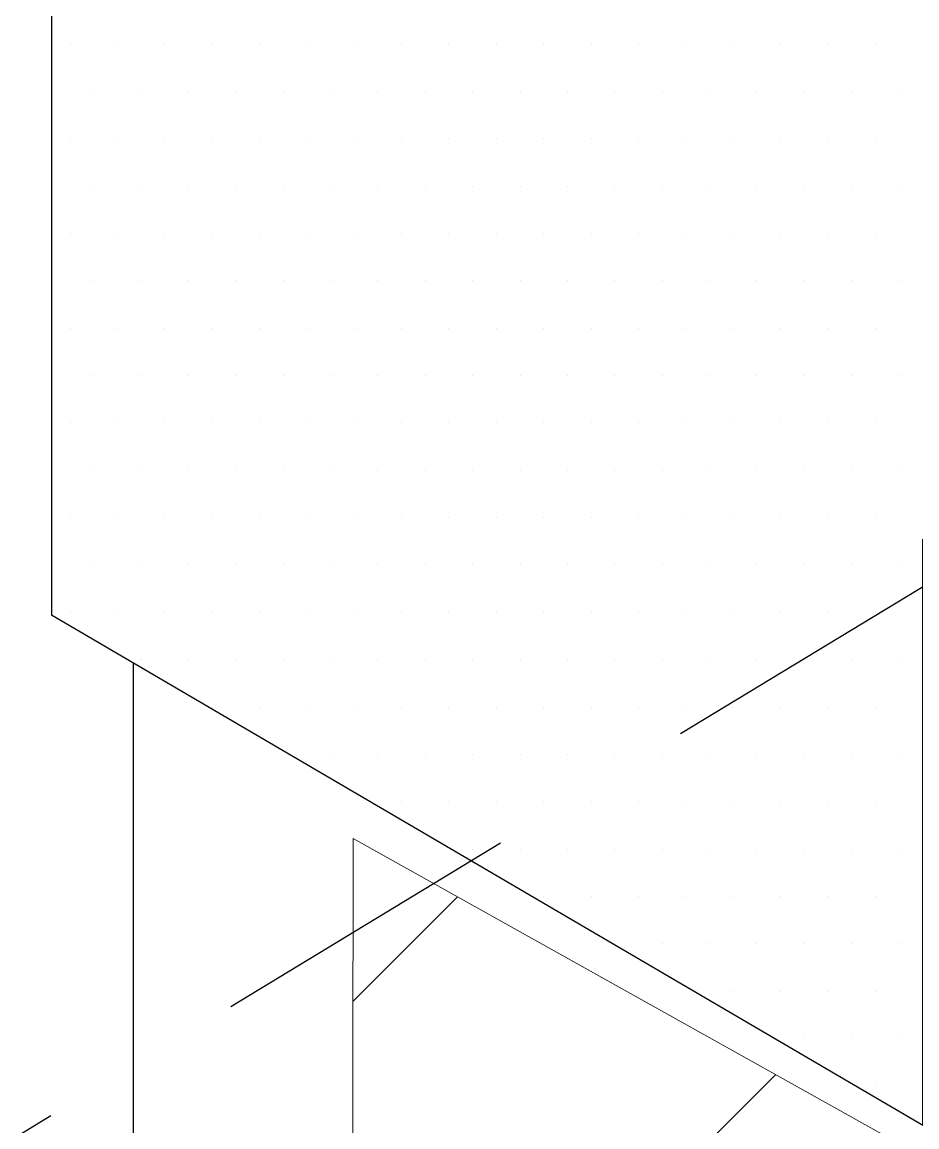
# Model space of a CAD drawing. Extents: x -1328 to 5679, y -4611 to 1603.
# Drawn here: x 3896.81 to 3922.32, y -2475.45 to -2443.95 of the extents above; entities that cross this region are included whole.
import ezdxf

# ---------------------------------------------------------------- set-up
doc = ezdxf.new("R2010")
doc.units = 0
doc.header["$MEASUREMENT"] = 0
doc.linetypes.add('AI-Linetype-62', pattern=[15, 9, -6])
for name, color, linetype, lineweight in [('.ATI-HATCH', 7, 'Continuous', 0), ('G-ANNO-TTLB', 7, 'Continuous', 0), ('Layer 12', 7, 'Continuous', 0), ('TYVEK', 7, 'Continuous', 0)]:
    doc.layers.add(name, color=color, linetype=linetype, lineweight=lineweight)

# ---------------------------------------------------------------- blocks, each defined once
blk = doc.blocks.new('Block_268')
at = {"layer": '.ATI-HATCH'}
blk.add_open_spline([(3922.473, -2475.392), (3922.473, -2475.392), (3922.473, -2458.692), (3922.473, -2458.692), (3922.473, -2458.692), (4005.065, -2507.095), (4005.065, -2507.095), (4005.065, -2507.095), (4005.06, -2523.795), (4005.06, -2523.795), (4005.06, -2523.795), (4029.587, -2538.166), (4029.587, -2538.166), (4029.587, -2538.166), (4029.587, -2513.602), (4029.587, -2513.602), (4029.587, -2507.141), (4026.125, -2501.176), (4020.516, -2497.971), (4020.516, -2497.971), (3911.115, -2435.193), (3911.115, -2435.193), (3906.799, -2432.726), (3901.3, -2434.226), (3898.834, -2438.542), (3898.057, -2439.902), (3897.648, -2441.442), (3897.648, -2443.008), (3897.648, -2443.008), (3897.648, -2460.844), (3897.648, -2460.844), (3897.648, -2460.844), (3922.502, -2475.409), (3922.502, -2475.409), (3922.502, -2475.409), (3922.473, -2475.392), (3922.473, -2475.392)], degree=3, knots=[0, 0, 0, 0, 1, 1, 1, 2, 2, 2, 3, 3, 3, 4, 4, 4, 5, 5, 5, 6, 6, 6, 7, 7, 7, 8, 8, 8, 9, 9, 9, 10, 10, 10, 11, 11, 11, 12, 12, 12, 12], dxfattribs=at)
at = {"layer": '.ATI-HATCH', "color": 8, "lineweight": 0, "true_color": 0x808080}
for points in [[(3898.176, -2444.573), (3898.176, -2444.573), (3898.176, -2444.573), (3898.176, -2444.573)], [(3899.526, -2444.573), (3899.526, -2444.573), (3899.526, -2444.573), (3899.526, -2444.573)], [(3900.877, -2444.573), (3900.877, -2444.573), (3900.877, -2444.573), (3900.877, -2444.573)], [(3902.227, -2444.573), (3902.227, -2444.573), (3902.227, -2444.573), (3902.227, -2444.573)], [(3903.577, -2444.573), (3903.577, -2444.573), (3903.577, -2444.573), (3903.577, -2444.573)], [(3904.927, -2444.573), (3904.927, -2444.573), (3904.927, -2444.573), (3904.927, -2444.573)], [(3906.277, -2444.573), (3906.277, -2444.573), (3906.277, -2444.573), (3906.277, -2444.573)], [(3907.628, -2444.573), (3907.628, -2444.573), (3907.628, -2444.573), (3907.628, -2444.573)], [(3908.978, -2444.573), (3908.978, -2444.573), (3908.978, -2444.573), (3908.978, -2444.573)], [(3910.328, -2444.573), (3910.328, -2444.573), (3910.328, -2444.573), (3910.328, -2444.573)], [(3911.678, -2444.573), (3911.678, -2444.573), (3911.678, -2444.573), (3911.678, -2444.573)], [(3913.028, -2444.573), (3913.028, -2444.573), (3913.028, -2444.573), (3913.028, -2444.573)], [(3914.379, -2444.573), (3914.379, -2444.573), (3914.379, -2444.573), (3914.379, -2444.573)], [(3915.729, -2444.573), (3915.729, -2444.573), (3915.729, -2444.573), (3915.729, -2444.573)], [(3917.079, -2444.573), (3917.079, -2444.573), (3917.079, -2444.573), (3917.079, -2444.573)], [(3918.429, -2444.573), (3918.429, -2444.573), (3918.429, -2444.573), (3918.429, -2444.573)], [(3919.779, -2444.573), (3919.779, -2444.573), (3919.779, -2444.573), (3919.779, -2444.573)], [(3921.13, -2444.573), (3921.13, -2444.573), (3921.13, -2444.573), (3921.13, -2444.573)], [(3898.851, -2445.923), (3898.851, -2445.923), (3898.851, -2445.923), (3898.851, -2445.923)], [(3900.202, -2445.923), (3900.202, -2445.923), (3900.202, -2445.923), (3900.202, -2445.923)], [(3901.552, -2445.923), (3901.552, -2445.923), (3901.552, -2445.923), (3901.552, -2445.923)], [(3902.902, -2445.923), (3902.902, -2445.923), (3902.902, -2445.923), (3902.902, -2445.923)], [(3904.252, -2445.923), (3904.252, -2445.923), (3904.252, -2445.923), (3904.252, -2445.923)], [(3905.602, -2445.923), (3905.602, -2445.923), (3905.602, -2445.923), (3905.602, -2445.923)], [(3906.953, -2445.923), (3906.953, -2445.923), (3906.953, -2445.923), (3906.953, -2445.923)], [(3908.303, -2445.923), (3908.303, -2445.923), (3908.303, -2445.923), (3908.303, -2445.923)], [(3909.653, -2445.923), (3909.653, -2445.923), (3909.653, -2445.923), (3909.653, -2445.923)], [(3911.003, -2445.923), (3911.003, -2445.923), (3911.003, -2445.923), (3911.003, -2445.923)], [(3912.353, -2445.923), (3912.353, -2445.923), (3912.353, -2445.923), (3912.353, -2445.923)], [(3913.703, -2445.923), (3913.703, -2445.923), (3913.703, -2445.923), (3913.703, -2445.923)], [(3915.054, -2445.923), (3915.054, -2445.923), (3915.054, -2445.923), (3915.054, -2445.923)], [(3916.404, -2445.923), (3916.404, -2445.923), (3916.404, -2445.923), (3916.404, -2445.923)], [(3917.754, -2445.923), (3917.754, -2445.923), (3917.754, -2445.923), (3917.754, -2445.923)], [(3919.104, -2445.923), (3919.104, -2445.923), (3919.104, -2445.923), (3919.104, -2445.923)], [(3920.454, -2445.923), (3920.454, -2445.923), (3920.454, -2445.923), (3920.454, -2445.923)], [(3921.805, -2445.923), (3921.805, -2445.923), (3921.805, -2445.923), (3921.805, -2445.923)], [(3898.176, -2447.273), (3898.176, -2447.273), (3898.176, -2447.273), (3898.176, -2447.273)], [(3899.526, -2447.273), (3899.526, -2447.273), (3899.526, -2447.273), (3899.526, -2447.273)], [(3900.877, -2447.273), (3900.877, -2447.273), (3900.877, -2447.273), (3900.877, -2447.273)], [(3902.227, -2447.273), (3902.227, -2447.273), (3902.227, -2447.273), (3902.227, -2447.273)], [(3903.577, -2447.273), (3903.577, -2447.273), (3903.577, -2447.273), (3903.577, -2447.273)], [(3904.927, -2447.273), (3904.927, -2447.273), (3904.927, -2447.273), (3904.927, -2447.273)], [(3906.277, -2447.273), (3906.277, -2447.273), (3906.277, -2447.273), (3906.277, -2447.273)], [(3907.628, -2447.273), (3907.628, -2447.273), (3907.628, -2447.273), (3907.628, -2447.273)], [(3908.978, -2447.273), (3908.978, -2447.273), (3908.978, -2447.273), (3908.978, -2447.273)], [(3910.328, -2447.273), (3910.328, -2447.273), (3910.328, -2447.273), (3910.328, -2447.273)], [(3911.678, -2447.273), (3911.678, -2447.273), (3911.678, -2447.273), (3911.678, -2447.273)], [(3913.028, -2447.273), (3913.028, -2447.273), (3913.028, -2447.273), (3913.028, -2447.273)], [(3914.379, -2447.273), (3914.379, -2447.273), (3914.379, -2447.273), (3914.379, -2447.273)], [(3915.729, -2447.273), (3915.729, -2447.273), (3915.729, -2447.273), (3915.729, -2447.273)], [(3917.079, -2447.273), (3917.079, -2447.273), (3917.079, -2447.273), (3917.079, -2447.273)], [(3918.429, -2447.273), (3918.429, -2447.273), (3918.429, -2447.273), (3918.429, -2447.273)], [(3919.779, -2447.273), (3919.779, -2447.273), (3919.779, -2447.273), (3919.779, -2447.273)], [(3921.13, -2447.273), (3921.13, -2447.273), (3921.13, -2447.273), (3921.13, -2447.273)], [(3898.851, -2448.623), (3898.851, -2448.623), (3898.851, -2448.623), (3898.851, -2448.623)], [(3900.202, -2448.623), (3900.202, -2448.623), (3900.202, -2448.623), (3900.202, -2448.623)], [(3901.552, -2448.623), (3901.552, -2448.623), (3901.552, -2448.623), (3901.552, -2448.623)], [(3902.902, -2448.623), (3902.902, -2448.623), (3902.902, -2448.623), (3902.902, -2448.623)], [(3904.252, -2448.623), (3904.252, -2448.623), (3904.252, -2448.623), (3904.252, -2448.623)], [(3905.602, -2448.623), (3905.602, -2448.623), (3905.602, -2448.623), (3905.602, -2448.623)], [(3906.953, -2448.623), (3906.953, -2448.623), (3906.953, -2448.623), (3906.953, -2448.623)], [(3908.303, -2448.623), (3908.303, -2448.623), (3908.303, -2448.623), (3908.303, -2448.623)], [(3909.653, -2448.623), (3909.653, -2448.623), (3909.653, -2448.623), (3909.653, -2448.623)], [(3911.003, -2448.623), (3911.003, -2448.623), (3911.003, -2448.623), (3911.003, -2448.623)], [(3912.353, -2448.623), (3912.353, -2448.623), (3912.353, -2448.623), (3912.353, -2448.623)], [(3913.703, -2448.623), (3913.703, -2448.623), (3913.703, -2448.623), (3913.703, -2448.623)], [(3915.054, -2448.623), (3915.054, -2448.623), (3915.054, -2448.623), (3915.054, -2448.623)], [(3916.404, -2448.623), (3916.404, -2448.623), (3916.404, -2448.623), (3916.404, -2448.623)], [(3917.754, -2448.623), (3917.754, -2448.623), (3917.754, -2448.623), (3917.754, -2448.623)], [(3919.104, -2448.623), (3919.104, -2448.623), (3919.104, -2448.623), (3919.104, -2448.623)], [(3920.454, -2448.623), (3920.454, -2448.623), (3920.454, -2448.623), (3920.454, -2448.623)], [(3921.805, -2448.623), (3921.805, -2448.623), (3921.805, -2448.623), (3921.805, -2448.623)], [(3898.176, -2449.974), (3898.176, -2449.974), (3898.176, -2449.974), (3898.176, -2449.974)], [(3899.526, -2449.974), (3899.526, -2449.974), (3899.526, -2449.974), (3899.526, -2449.974)], [(3900.877, -2449.974), (3900.877, -2449.974), (3900.877, -2449.974), (3900.877, -2449.974)], [(3902.227, -2449.974), (3902.227, -2449.974), (3902.227, -2449.974), (3902.227, -2449.974)], [(3903.577, -2449.974), (3903.577, -2449.974), (3903.577, -2449.974), (3903.577, -2449.974)], [(3904.927, -2449.974), (3904.927, -2449.974), (3904.927, -2449.974), (3904.927, -2449.974)], [(3906.277, -2449.974), (3906.277, -2449.974), (3906.277, -2449.974), (3906.277, -2449.974)], [(3907.628, -2449.974), (3907.628, -2449.974), (3907.628, -2449.974), (3907.628, -2449.974)], [(3908.978, -2449.974), (3908.978, -2449.974), (3908.978, -2449.974), (3908.978, -2449.974)], [(3910.328, -2449.974), (3910.328, -2449.974), (3910.328, -2449.974), (3910.328, -2449.974)], [(3911.678, -2449.974), (3911.678, -2449.974), (3911.678, -2449.974), (3911.678, -2449.974)], [(3913.028, -2449.974), (3913.028, -2449.974), (3913.028, -2449.974), (3913.028, -2449.974)], [(3914.379, -2449.974), (3914.379, -2449.974), (3914.379, -2449.974), (3914.379, -2449.974)], [(3915.729, -2449.974), (3915.729, -2449.974), (3915.729, -2449.974), (3915.729, -2449.974)], [(3917.079, -2449.974), (3917.079, -2449.974), (3917.079, -2449.974), (3917.079, -2449.974)], [(3918.429, -2449.974), (3918.429, -2449.974), (3918.429, -2449.974), (3918.429, -2449.974)], [(3919.779, -2449.974), (3919.779, -2449.974), (3919.779, -2449.974), (3919.779, -2449.974)], [(3921.13, -2449.974), (3921.13, -2449.974), (3921.13, -2449.974), (3921.13, -2449.974)], [(3898.851, -2451.324), (3898.851, -2451.324), (3898.851, -2451.324), (3898.851, -2451.324)], [(3900.202, -2451.324), (3900.202, -2451.324), (3900.202, -2451.324), (3900.202, -2451.324)], [(3901.552, -2451.324), (3901.552, -2451.324), (3901.552, -2451.324), (3901.552, -2451.324)], [(3902.902, -2451.324), (3902.902, -2451.324), (3902.902, -2451.324), (3902.902, -2451.324)], [(3904.252, -2451.324), (3904.252, -2451.324), (3904.252, -2451.324), (3904.252, -2451.324)], [(3905.602, -2451.324), (3905.602, -2451.324), (3905.602, -2451.324), (3905.602, -2451.324)], [(3906.953, -2451.324), (3906.953, -2451.324), (3906.953, -2451.324), (3906.953, -2451.324)], [(3908.303, -2451.324), (3908.303, -2451.324), (3908.303, -2451.324), (3908.303, -2451.324)], [(3909.653, -2451.324), (3909.653, -2451.324), (3909.653, -2451.324), (3909.653, -2451.324)], [(3911.003, -2451.324), (3911.003, -2451.324), (3911.003, -2451.324), (3911.003, -2451.324)], [(3912.353, -2451.324), (3912.353, -2451.324), (3912.353, -2451.324), (3912.353, -2451.324)], [(3913.703, -2451.324), (3913.703, -2451.324), (3913.703, -2451.324), (3913.703, -2451.324)], [(3915.054, -2451.324), (3915.054, -2451.324), (3915.054, -2451.324), (3915.054, -2451.324)], [(3916.404, -2451.324), (3916.404, -2451.324), (3916.404, -2451.324), (3916.404, -2451.324)], [(3917.754, -2451.324), (3917.754, -2451.324), (3917.754, -2451.324), (3917.754, -2451.324)], [(3919.104, -2451.324), (3919.104, -2451.324), (3919.104, -2451.324), (3919.104, -2451.324)], [(3920.454, -2451.324), (3920.454, -2451.324), (3920.454, -2451.324), (3920.454, -2451.324)], [(3921.805, -2451.324), (3921.805, -2451.324), (3921.805, -2451.324), (3921.805, -2451.324)], [(3898.176, -2452.674), (3898.176, -2452.674), (3898.176, -2452.674), (3898.176, -2452.674)], [(3899.526, -2452.674), (3899.526, -2452.674), (3899.526, -2452.674), (3899.526, -2452.674)], [(3900.877, -2452.674), (3900.877, -2452.674), (3900.877, -2452.674), (3900.877, -2452.674)], [(3902.227, -2452.674), (3902.227, -2452.674), (3902.227, -2452.674), (3902.227, -2452.674)], [(3903.577, -2452.674), (3903.577, -2452.674), (3903.577, -2452.674), (3903.577, -2452.674)], [(3904.927, -2452.674), (3904.927, -2452.674), (3904.927, -2452.674), (3904.927, -2452.674)], [(3906.277, -2452.674), (3906.277, -2452.674), (3906.277, -2452.674), (3906.277, -2452.674)], [(3907.628, -2452.674), (3907.628, -2452.674), (3907.628, -2452.674), (3907.628, -2452.674)], [(3908.978, -2452.674), (3908.978, -2452.674), (3908.978, -2452.674), (3908.978, -2452.674)], [(3910.328, -2452.674), (3910.328, -2452.674), (3910.328, -2452.674), (3910.328, -2452.674)], [(3911.678, -2452.674), (3911.678, -2452.674), (3911.678, -2452.674), (3911.678, -2452.674)], [(3913.028, -2452.674), (3913.028, -2452.674), (3913.028, -2452.674), (3913.028, -2452.674)], [(3914.379, -2452.674), (3914.379, -2452.674), (3914.379, -2452.674), (3914.379, -2452.674)], [(3915.729, -2452.674), (3915.729, -2452.674), (3915.729, -2452.674), (3915.729, -2452.674)], [(3917.079, -2452.674), (3917.079, -2452.674), (3917.079, -2452.674), (3917.079, -2452.674)], [(3918.429, -2452.674), (3918.429, -2452.674), (3918.429, -2452.674), (3918.429, -2452.674)], [(3919.779, -2452.674), (3919.779, -2452.674), (3919.779, -2452.674), (3919.779, -2452.674)], [(3921.13, -2452.674), (3921.13, -2452.674), (3921.13, -2452.674), (3921.13, -2452.674)], [(3898.851, -2454.024), (3898.851, -2454.024), (3898.851, -2454.024), (3898.851, -2454.024)], [(3900.202, -2454.024), (3900.202, -2454.024), (3900.202, -2454.024), (3900.202, -2454.024)], [(3901.552, -2454.024), (3901.552, -2454.024), (3901.552, -2454.024), (3901.552, -2454.024)], [(3902.902, -2454.024), (3902.902, -2454.024), (3902.902, -2454.024), (3902.902, -2454.024)], [(3904.252, -2454.024), (3904.252, -2454.024), (3904.252, -2454.024), (3904.252, -2454.024)], [(3905.602, -2454.024), (3905.602, -2454.024), (3905.602, -2454.024), (3905.602, -2454.024)], [(3906.953, -2454.024), (3906.953, -2454.024), (3906.953, -2454.024), (3906.953, -2454.024)], [(3908.303, -2454.024), (3908.303, -2454.024), (3908.303, -2454.024), (3908.303, -2454.024)], [(3909.653, -2454.024), (3909.653, -2454.024), (3909.653, -2454.024), (3909.653, -2454.024)], [(3911.003, -2454.024), (3911.003, -2454.024), (3911.003, -2454.024), (3911.003, -2454.024)], [(3912.353, -2454.024), (3912.353, -2454.024), (3912.353, -2454.024), (3912.353, -2454.024)], [(3913.703, -2454.024), (3913.703, -2454.024), (3913.703, -2454.024), (3913.703, -2454.024)], [(3915.054, -2454.024), (3915.054, -2454.024), (3915.054, -2454.024), (3915.054, -2454.024)], [(3916.404, -2454.024), (3916.404, -2454.024), (3916.404, -2454.024), (3916.404, -2454.024)], [(3917.754, -2454.024), (3917.754, -2454.024), (3917.754, -2454.024), (3917.754, -2454.024)], [(3919.104, -2454.024), (3919.104, -2454.024), (3919.104, -2454.024), (3919.104, -2454.024)], [(3920.454, -2454.024), (3920.454, -2454.024), (3920.454, -2454.024), (3920.454, -2454.024)], [(3921.805, -2454.024), (3921.805, -2454.024), (3921.805, -2454.024), (3921.805, -2454.024)], [(3898.176, -2455.374), (3898.176, -2455.374), (3898.176, -2455.374), (3898.176, -2455.374)], [(3899.526, -2455.374), (3899.526, -2455.374), (3899.526, -2455.374), (3899.526, -2455.374)], [(3900.877, -2455.374), (3900.877, -2455.374), (3900.877, -2455.374), (3900.877, -2455.374)], [(3902.227, -2455.374), (3902.227, -2455.374), (3902.227, -2455.374), (3902.227, -2455.374)], [(3903.577, -2455.374), (3903.577, -2455.374), (3903.577, -2455.374), (3903.577, -2455.374)], [(3904.927, -2455.374), (3904.927, -2455.374), (3904.927, -2455.374), (3904.927, -2455.374)], [(3906.277, -2455.374), (3906.277, -2455.374), (3906.277, -2455.374), (3906.277, -2455.374)], [(3907.628, -2455.374), (3907.628, -2455.374), (3907.628, -2455.374), (3907.628, -2455.374)], [(3908.978, -2455.374), (3908.978, -2455.374), (3908.978, -2455.374), (3908.978, -2455.374)], [(3910.328, -2455.374), (3910.328, -2455.374), (3910.328, -2455.374), (3910.328, -2455.374)], [(3911.678, -2455.374), (3911.678, -2455.374), (3911.678, -2455.374), (3911.678, -2455.374)], [(3913.028, -2455.374), (3913.028, -2455.374), (3913.028, -2455.374), (3913.028, -2455.374)], [(3914.379, -2455.374), (3914.379, -2455.374), (3914.379, -2455.374), (3914.379, -2455.374)], [(3915.729, -2455.374), (3915.729, -2455.374), (3915.729, -2455.374), (3915.729, -2455.374)], [(3917.079, -2455.374), (3917.079, -2455.374), (3917.079, -2455.374), (3917.079, -2455.374)], [(3918.429, -2455.374), (3918.429, -2455.374), (3918.429, -2455.374), (3918.429, -2455.374)], [(3919.779, -2455.374), (3919.779, -2455.374), (3919.779, -2455.374), (3919.779, -2455.374)], [(3921.13, -2455.374), (3921.13, -2455.374), (3921.13, -2455.374), (3921.13, -2455.374)], [(3898.851, -2456.725), (3898.851, -2456.725), (3898.851, -2456.725), (3898.851, -2456.725)], [(3900.202, -2456.725), (3900.202, -2456.725), (3900.202, -2456.725), (3900.202, -2456.725)], [(3901.552, -2456.725), (3901.552, -2456.725), (3901.552, -2456.725), (3901.552, -2456.725)], [(3902.902, -2456.725), (3902.902, -2456.725), (3902.902, -2456.725), (3902.902, -2456.725)], [(3904.252, -2456.725), (3904.252, -2456.725), (3904.252, -2456.725), (3904.252, -2456.725)], [(3905.602, -2456.725), (3905.602, -2456.725), (3905.602, -2456.725), (3905.602, -2456.725)], [(3906.953, -2456.725), (3906.953, -2456.725), (3906.953, -2456.725), (3906.953, -2456.725)], [(3908.303, -2456.725), (3908.303, -2456.725), (3908.303, -2456.725), (3908.303, -2456.725)], [(3909.653, -2456.725), (3909.653, -2456.725), (3909.653, -2456.725), (3909.653, -2456.725)], [(3911.003, -2456.725), (3911.003, -2456.725), (3911.003, -2456.725), (3911.003, -2456.725)], [(3912.353, -2456.725), (3912.353, -2456.725), (3912.353, -2456.725), (3912.353, -2456.725)], [(3913.703, -2456.725), (3913.703, -2456.725), (3913.703, -2456.725), (3913.703, -2456.725)], [(3915.054, -2456.725), (3915.054, -2456.725), (3915.054, -2456.725), (3915.054, -2456.725)], [(3916.404, -2456.725), (3916.404, -2456.725), (3916.404, -2456.725), (3916.404, -2456.725)], [(3917.754, -2456.725), (3917.754, -2456.725), (3917.754, -2456.725), (3917.754, -2456.725)], [(3919.104, -2456.725), (3919.104, -2456.725), (3919.104, -2456.725), (3919.104, -2456.725)], [(3920.454, -2456.725), (3920.454, -2456.725), (3920.454, -2456.725), (3920.454, -2456.725)], [(3921.805, -2456.725), (3921.805, -2456.725), (3921.805, -2456.725), (3921.805, -2456.725)], [(3898.176, -2458.075), (3898.176, -2458.075), (3898.176, -2458.075), (3898.176, -2458.075)], [(3899.526, -2458.075), (3899.526, -2458.075), (3899.526, -2458.075), (3899.526, -2458.075)], [(3900.877, -2458.075), (3900.877, -2458.075), (3900.877, -2458.075), (3900.877, -2458.075)], [(3902.227, -2458.075), (3902.227, -2458.075), (3902.227, -2458.075), (3902.227, -2458.075)], [(3903.577, -2458.075), (3903.577, -2458.075), (3903.577, -2458.075), (3903.577, -2458.075)], [(3904.927, -2458.075), (3904.927, -2458.075), (3904.927, -2458.075), (3904.927, -2458.075)], [(3906.277, -2458.075), (3906.277, -2458.075), (3906.277, -2458.075), (3906.277, -2458.075)], [(3907.628, -2458.075), (3907.628, -2458.075), (3907.628, -2458.075), (3907.628, -2458.075)], [(3908.978, -2458.075), (3908.978, -2458.075), (3908.978, -2458.075), (3908.978, -2458.075)], [(3910.328, -2458.075), (3910.328, -2458.075), (3910.328, -2458.075), (3910.328, -2458.075)], [(3911.678, -2458.075), (3911.678, -2458.075), (3911.678, -2458.075), (3911.678, -2458.075)], [(3913.028, -2458.075), (3913.028, -2458.075), (3913.028, -2458.075), (3913.028, -2458.075)], [(3914.379, -2458.075), (3914.379, -2458.075), (3914.379, -2458.075), (3914.379, -2458.075)], [(3915.729, -2458.075), (3915.729, -2458.075), (3915.729, -2458.075), (3915.729, -2458.075)], [(3917.079, -2458.075), (3917.079, -2458.075), (3917.079, -2458.075), (3917.079, -2458.075)], [(3918.429, -2458.075), (3918.429, -2458.075), (3918.429, -2458.075), (3918.429, -2458.075)], [(3919.779, -2458.075), (3919.779, -2458.075), (3919.779, -2458.075), (3919.779, -2458.075)], [(3921.13, -2458.075), (3921.13, -2458.075), (3921.13, -2458.075), (3921.13, -2458.075)], [(3898.851, -2459.425), (3898.851, -2459.425), (3898.851, -2459.425), (3898.851, -2459.425)], [(3900.202, -2459.425), (3900.202, -2459.425), (3900.202, -2459.425), (3900.202, -2459.425)], [(3901.552, -2459.425), (3901.552, -2459.425), (3901.552, -2459.425), (3901.552, -2459.425)], [(3902.902, -2459.425), (3902.902, -2459.425), (3902.902, -2459.425), (3902.902, -2459.425)], [(3904.252, -2459.425), (3904.252, -2459.425), (3904.252, -2459.425), (3904.252, -2459.425)], [(3905.602, -2459.425), (3905.602, -2459.425), (3905.602, -2459.425), (3905.602, -2459.425)], [(3906.953, -2459.425), (3906.953, -2459.425), (3906.953, -2459.425), (3906.953, -2459.425)], [(3908.303, -2459.425), (3908.303, -2459.425), (3908.303, -2459.425), (3908.303, -2459.425)], [(3909.653, -2459.425), (3909.653, -2459.425), (3909.653, -2459.425), (3909.653, -2459.425)], [(3911.003, -2459.425), (3911.003, -2459.425), (3911.003, -2459.425), (3911.003, -2459.425)], [(3912.353, -2459.425), (3912.353, -2459.425), (3912.353, -2459.425), (3912.353, -2459.425)], [(3913.703, -2459.425), (3913.703, -2459.425), (3913.703, -2459.425), (3913.703, -2459.425)], [(3915.054, -2459.425), (3915.054, -2459.425), (3915.054, -2459.425), (3915.054, -2459.425)], [(3916.404, -2459.425), (3916.404, -2459.425), (3916.404, -2459.425), (3916.404, -2459.425)], [(3917.754, -2459.425), (3917.754, -2459.425), (3917.754, -2459.425), (3917.754, -2459.425)], [(3919.104, -2459.425), (3919.104, -2459.425), (3919.104, -2459.425), (3919.104, -2459.425)], [(3920.454, -2459.425), (3920.454, -2459.425), (3920.454, -2459.425), (3920.454, -2459.425)], [(3921.805, -2459.425), (3921.805, -2459.425), (3921.805, -2459.425), (3921.805, -2459.425)], [(3898.176, -2460.775), (3898.176, -2460.775), (3898.176, -2460.775), (3898.176, -2460.775)], [(3899.526, -2460.775), (3899.526, -2460.775), (3899.526, -2460.775), (3899.526, -2460.775)], [(3900.877, -2460.775), (3900.877, -2460.775), (3900.877, -2460.775), (3900.877, -2460.775)], [(3902.227, -2460.775), (3902.227, -2460.775), (3902.227, -2460.775), (3902.227, -2460.775)], [(3903.577, -2460.775), (3903.577, -2460.775), (3903.577, -2460.775), (3903.577, -2460.775)], [(3904.927, -2460.775), (3904.927, -2460.775), (3904.927, -2460.775), (3904.927, -2460.775)], [(3906.277, -2460.775), (3906.277, -2460.775), (3906.277, -2460.775), (3906.277, -2460.775)], [(3907.628, -2460.775), (3907.628, -2460.775), (3907.628, -2460.775), (3907.628, -2460.775)], [(3908.978, -2460.775), (3908.978, -2460.775), (3908.978, -2460.775), (3908.978, -2460.775)], [(3910.328, -2460.775), (3910.328, -2460.775), (3910.328, -2460.775), (3910.328, -2460.775)], [(3911.678, -2460.775), (3911.678, -2460.775), (3911.678, -2460.775), (3911.678, -2460.775)], [(3913.028, -2460.775), (3913.028, -2460.775), (3913.028, -2460.775), (3913.028, -2460.775)], [(3914.379, -2460.775), (3914.379, -2460.775), (3914.379, -2460.775), (3914.379, -2460.775)], [(3915.729, -2460.775), (3915.729, -2460.775), (3915.729, -2460.775), (3915.729, -2460.775)], [(3917.079, -2460.775), (3917.079, -2460.775), (3917.079, -2460.775), (3917.079, -2460.775)], [(3918.429, -2460.775), (3918.429, -2460.775), (3918.429, -2460.775), (3918.429, -2460.775)], [(3919.779, -2460.775), (3919.779, -2460.775), (3919.779, -2460.775), (3919.779, -2460.775)], [(3921.13, -2460.775), (3921.13, -2460.775), (3921.13, -2460.775), (3921.13, -2460.775)], [(3900.202, -2462.125), (3900.202, -2462.125), (3900.202, -2462.125), (3900.202, -2462.125)], [(3901.552, -2462.125), (3901.552, -2462.125), (3901.552, -2462.125), (3901.552, -2462.125)], [(3902.902, -2462.125), (3902.902, -2462.125), (3902.902, -2462.125), (3902.902, -2462.125)], [(3904.252, -2462.125), (3904.252, -2462.125), (3904.252, -2462.125), (3904.252, -2462.125)], [(3905.602, -2462.125), (3905.602, -2462.125), (3905.602, -2462.125), (3905.602, -2462.125)], [(3906.953, -2462.125), (3906.953, -2462.125), (3906.953, -2462.125), (3906.953, -2462.125)], [(3908.303, -2462.125), (3908.303, -2462.125), (3908.303, -2462.125), (3908.303, -2462.125)], [(3909.653, -2462.125), (3909.653, -2462.125), (3909.653, -2462.125), (3909.653, -2462.125)], [(3911.003, -2462.125), (3911.003, -2462.125), (3911.003, -2462.125), (3911.003, -2462.125)], [(3912.353, -2462.125), (3912.353, -2462.125), (3912.353, -2462.125), (3912.353, -2462.125)], [(3913.703, -2462.125), (3913.703, -2462.125), (3913.703, -2462.125), (3913.703, -2462.125)], [(3915.054, -2462.125), (3915.054, -2462.125), (3915.054, -2462.125), (3915.054, -2462.125)], [(3916.404, -2462.125), (3916.404, -2462.125), (3916.404, -2462.125), (3916.404, -2462.125)], [(3917.754, -2462.125), (3917.754, -2462.125), (3917.754, -2462.125), (3917.754, -2462.125)], [(3919.104, -2462.125), (3919.104, -2462.125), (3919.104, -2462.125), (3919.104, -2462.125)], [(3920.454, -2462.125), (3920.454, -2462.125), (3920.454, -2462.125), (3920.454, -2462.125)], [(3921.805, -2462.125), (3921.805, -2462.125), (3921.805, -2462.125), (3921.805, -2462.125)], [(3902.227, -2463.476), (3902.227, -2463.476), (3902.227, -2463.476), (3902.227, -2463.476)], [(3903.577, -2463.476), (3903.577, -2463.476), (3903.577, -2463.476), (3903.577, -2463.476)], [(3904.927, -2463.476), (3904.927, -2463.476), (3904.927, -2463.476), (3904.927, -2463.476)], [(3906.277, -2463.476), (3906.277, -2463.476), (3906.277, -2463.476), (3906.277, -2463.476)], [(3907.628, -2463.476), (3907.628, -2463.476), (3907.628, -2463.476), (3907.628, -2463.476)], [(3908.978, -2463.476), (3908.978, -2463.476), (3908.978, -2463.476), (3908.978, -2463.476)], [(3910.328, -2463.476), (3910.328, -2463.476), (3910.328, -2463.476), (3910.328, -2463.476)], [(3911.678, -2463.476), (3911.678, -2463.476), (3911.678, -2463.476), (3911.678, -2463.476)], [(3913.028, -2463.476), (3913.028, -2463.476), (3913.028, -2463.476), (3913.028, -2463.476)], [(3914.379, -2463.476), (3914.379, -2463.476), (3914.379, -2463.476), (3914.379, -2463.476)], [(3915.729, -2463.476), (3915.729, -2463.476), (3915.729, -2463.476), (3915.729, -2463.476)], [(3917.079, -2463.476), (3917.079, -2463.476), (3917.079, -2463.476), (3917.079, -2463.476)], [(3918.429, -2463.476), (3918.429, -2463.476), (3918.429, -2463.476), (3918.429, -2463.476)], [(3919.779, -2463.476), (3919.779, -2463.476), (3919.779, -2463.476), (3919.779, -2463.476)], [(3921.13, -2463.476), (3921.13, -2463.476), (3921.13, -2463.476), (3921.13, -2463.476)], [(3905.602, -2464.826), (3905.602, -2464.826), (3905.602, -2464.826), (3905.602, -2464.826)], [(3906.953, -2464.826), (3906.953, -2464.826), (3906.953, -2464.826), (3906.953, -2464.826)], [(3908.303, -2464.826), (3908.303, -2464.826), (3908.303, -2464.826), (3908.303, -2464.826)], [(3909.653, -2464.826), (3909.653, -2464.826), (3909.653, -2464.826), (3909.653, -2464.826)], [(3911.003, -2464.826), (3911.003, -2464.826), (3911.003, -2464.826), (3911.003, -2464.826)], [(3912.353, -2464.826), (3912.353, -2464.826), (3912.353, -2464.826), (3912.353, -2464.826)], [(3913.703, -2464.826), (3913.703, -2464.826), (3913.703, -2464.826), (3913.703, -2464.826)], [(3915.054, -2464.826), (3915.054, -2464.826), (3915.054, -2464.826), (3915.054, -2464.826)], [(3916.404, -2464.826), (3916.404, -2464.826), (3916.404, -2464.826), (3916.404, -2464.826)], [(3917.754, -2464.826), (3917.754, -2464.826), (3917.754, -2464.826), (3917.754, -2464.826)], [(3919.104, -2464.826), (3919.104, -2464.826), (3919.104, -2464.826), (3919.104, -2464.826)], [(3920.454, -2464.826), (3920.454, -2464.826), (3920.454, -2464.826), (3920.454, -2464.826)], [(3921.805, -2464.826), (3921.805, -2464.826), (3921.805, -2464.826), (3921.805, -2464.826)], [(3907.628, -2466.176), (3907.628, -2466.176), (3907.628, -2466.176), (3907.628, -2466.176)], [(3908.978, -2466.176), (3908.978, -2466.176), (3908.978, -2466.176), (3908.978, -2466.176)], [(3910.328, -2466.176), (3910.328, -2466.176), (3910.328, -2466.176), (3910.328, -2466.176)], [(3911.678, -2466.176), (3911.678, -2466.176), (3911.678, -2466.176), (3911.678, -2466.176)], [(3913.028, -2466.176), (3913.028, -2466.176), (3913.028, -2466.176), (3913.028, -2466.176)], [(3914.379, -2466.176), (3914.379, -2466.176), (3914.379, -2466.176), (3914.379, -2466.176)], [(3915.729, -2466.176), (3915.729, -2466.176), (3915.729, -2466.176), (3915.729, -2466.176)], [(3917.079, -2466.176), (3917.079, -2466.176), (3917.079, -2466.176), (3917.079, -2466.176)], [(3918.429, -2466.176), (3918.429, -2466.176), (3918.429, -2466.176), (3918.429, -2466.176)], [(3919.779, -2466.176), (3919.779, -2466.176), (3919.779, -2466.176), (3919.779, -2466.176)], [(3921.13, -2466.176), (3921.13, -2466.176), (3921.13, -2466.176), (3921.13, -2466.176)], [(3909.653, -2467.526), (3909.653, -2467.526), (3909.653, -2467.526), (3909.653, -2467.526)], [(3911.003, -2467.526), (3911.003, -2467.526), (3911.003, -2467.526), (3911.003, -2467.526)], [(3912.353, -2467.526), (3912.353, -2467.526), (3912.353, -2467.526), (3912.353, -2467.526)], [(3913.703, -2467.526), (3913.703, -2467.526), (3913.703, -2467.526), (3913.703, -2467.526)], [(3915.054, -2467.526), (3915.054, -2467.526), (3915.054, -2467.526), (3915.054, -2467.526)], [(3916.404, -2467.526), (3916.404, -2467.526), (3916.404, -2467.526), (3916.404, -2467.526)], [(3917.754, -2467.526), (3917.754, -2467.526), (3917.754, -2467.526), (3917.754, -2467.526)], [(3919.104, -2467.526), (3919.104, -2467.526), (3919.104, -2467.526), (3919.104, -2467.526)], [(3920.454, -2467.526), (3920.454, -2467.526), (3920.454, -2467.526), (3920.454, -2467.526)], [(3921.805, -2467.526), (3921.805, -2467.526), (3921.805, -2467.526), (3921.805, -2467.526)], [(3911.678, -2468.876), (3911.678, -2468.876), (3911.678, -2468.876), (3911.678, -2468.876)], [(3913.028, -2468.876), (3913.028, -2468.876), (3913.028, -2468.876), (3913.028, -2468.876)], [(3914.379, -2468.876), (3914.379, -2468.876), (3914.379, -2468.876), (3914.379, -2468.876)], [(3915.729, -2468.876), (3915.729, -2468.876), (3915.729, -2468.876), (3915.729, -2468.876)], [(3917.079, -2468.876), (3917.079, -2468.876), (3917.079, -2468.876), (3917.079, -2468.876)], [(3918.429, -2468.876), (3918.429, -2468.876), (3918.429, -2468.876), (3918.429, -2468.876)], [(3919.779, -2468.876), (3919.779, -2468.876), (3919.779, -2468.876), (3919.779, -2468.876)], [(3921.13, -2468.876), (3921.13, -2468.876), (3921.13, -2468.876), (3921.13, -2468.876)], [(3913.703, -2470.227), (3913.703, -2470.227), (3913.703, -2470.227), (3913.703, -2470.227)], [(3915.054, -2470.227), (3915.054, -2470.227), (3915.054, -2470.227), (3915.054, -2470.227)], [(3916.404, -2470.227), (3916.404, -2470.227), (3916.404, -2470.227), (3916.404, -2470.227)], [(3917.754, -2470.227), (3917.754, -2470.227), (3917.754, -2470.227), (3917.754, -2470.227)], [(3919.104, -2470.227), (3919.104, -2470.227), (3919.104, -2470.227), (3919.104, -2470.227)], [(3920.454, -2470.227), (3920.454, -2470.227), (3920.454, -2470.227), (3920.454, -2470.227)], [(3921.805, -2470.227), (3921.805, -2470.227), (3921.805, -2470.227), (3921.805, -2470.227)], [(3917.079, -2471.577), (3917.079, -2471.577), (3917.079, -2471.577), (3917.079, -2471.577)], [(3918.429, -2471.577), (3918.429, -2471.577), (3918.429, -2471.577), (3918.429, -2471.577)], [(3919.779, -2471.577), (3919.779, -2471.577), (3919.779, -2471.577), (3919.779, -2471.577)], [(3921.13, -2471.577), (3921.13, -2471.577), (3921.13, -2471.577), (3921.13, -2471.577)], [(3919.104, -2472.927), (3919.104, -2472.927), (3919.104, -2472.927), (3919.104, -2472.927)], [(3920.454, -2472.927), (3920.454, -2472.927), (3920.454, -2472.927), (3920.454, -2472.927)], [(3921.805, -2472.927), (3921.805, -2472.927), (3921.805, -2472.927), (3921.805, -2472.927)], [(3921.13, -2474.277), (3921.13, -2474.277), (3921.13, -2474.277), (3921.13, -2474.277)]]:
    blk.add_open_spline(points, degree=3, dxfattribs=at)

msp = doc.modelspace()

# ---------------------------------------------------------------- hatches: boundary and pattern name
at = {"layer": 'G-ANNO-TTLB', "true_color": 0xff00ff, "transparency": 33554687}
h = msp.add_hatch(color=6, dxfattribs=at)
edge = h.paths.add_edge_path()
edge.add_spline(control_points=[(5053.441, -3461.409), (5053.441, -3461.409), (2123.923, -3461.409), (2123.923, -3461.409), (2123.923, -3461.409), (2123.923, -1004.409), (2123.923, -1004.409), (2123.923, -1004.409), (5053.441, -1004.409), (5053.441, -1004.409), (5053.441, -1004.409), (5053.441, -3461.409), (5053.441, -3461.409)], knot_values=[0, 0, 0, 0, 1, 1, 1, 2, 2, 2, 3, 3, 3, 4, 4, 4, 4], degree=3, periodic=0)
edge = h.paths.add_edge_path()
edge.add_spline(control_points=[(2132.923, -1013.409), (2132.923, -1013.409), (2132.923, -3452.409), (2132.923, -3452.409), (2132.923, -3452.409), (5044.441, -3452.409), (5044.441, -3452.409), (5044.441, -3452.409), (5044.441, -1013.409), (5044.441, -1013.409), (5044.441, -1013.409), (2132.923, -1013.409), (2132.923, -1013.409)], knot_values=[0, 0, 0, 0, 1, 1, 1, 2, 2, 2, 3, 3, 3, 4, 4, 4, 4], degree=3, periodic=0)
edge.add_line((2132.923, -1013.409), (2132.923, -1013.409))
at = {"layer": 'Layer 12', "true_color": 0x000000, "transparency": 33554687}
h = msp.add_hatch(dxfattribs=at)
h.set_pattern_fill('_U', color=18, scale=10, angle=45, style=2, pattern_type=0)
h.set_pattern_definition([(45, (0, 0), (-7.071067, 7.07107), [])])
h.paths.add_polyline_path([(3922.197, -2647.03), (3906.041, -2620.966), (3906.249, -2467.226), (3921.884, -2475.967)])

# ---------------------------------------------------------------- linework, layer by layer
at = {"layer": 'G-ANNO-TTLB'}
for points in [[(5053.441, -3461.409), (5053.441, -3461.409), (2123.923, -3461.409), (2123.923, -3461.409), (2123.923, -3461.409), (2123.923, -1004.409), (2123.923, -1004.409), (2123.923, -1004.409), (5053.441, -1004.409), (5053.441, -1004.409), (5053.441, -1004.409), (5053.441, -3461.409), (5053.441, -3461.409)], [(2132.923, -1013.409), (2132.923, -1013.409), (2132.923, -3452.409), (2132.923, -3452.409), (2132.923, -3452.409), (5044.441, -3452.409), (5044.441, -3452.409), (5044.441, -3452.409), (5044.441, -1013.409), (5044.441, -1013.409), (5044.441, -1013.409), (2132.923, -1013.409), (2132.923, -1013.409)]]:
    msp.add_open_spline(points, degree=3, knots=[0, 0, 0, 0, 1, 1, 1, 2, 2, 2, 3, 3, 3, 4, 4, 4, 4], dxfattribs=at)
at = {"layer": 'Layer 12', "color": 18, "linetype": 'AI-Linetype-62', "lineweight": 25, "true_color": 0x000000}
msp.add_line((3923.275, -2459.572), (3841.882, -2508.958), dxfattribs=at)
at = {"layer": 'Layer 12'}
msp.add_lwpolyline([(3922.197, -2647.03), (3906.041, -2620.966), (3906.249, -2467.226), (3921.884, -2475.967)], close=True, dxfattribs=at)
at = {"layer": 'TYVEK', "color": 4, "lineweight": 25, "true_color": 0x00ffff}
for p, q in [((3897.648, -2460.844), (3922.502, -2475.409)), ((3899.983, -2632.705), (3899.983, -2462.212))]:
    msp.add_line(p, q, dxfattribs=at)
msp.add_open_spline([(4029.587, -2538.166), (4029.587, -2538.166), (4029.587, -2513.602), (4029.587, -2513.602), (4029.587, -2507.141), (4026.125, -2501.176), (4020.516, -2497.971), (4020.516, -2497.971), (3911.115, -2435.193), (3911.115, -2435.193), (3906.799, -2432.726), (3901.3, -2434.226), (3898.834, -2438.542), (3898.057, -2439.902), (3897.648, -2441.442), (3897.648, -2443.008), (3897.648, -2443.008), (3897.648, -2460.844), (3897.648, -2460.844)], degree=3, knots=[0, 0, 0, 0, 1, 1, 1, 2, 2, 2, 3, 3, 3, 4, 4, 4, 5, 5, 5, 6, 6, 6, 6], dxfattribs=at)

# ---------------------------------------------------------------- block references
at = {"layer": '.ATI-HATCH'}
msp.add_blockref('Block_268', (0, 0), dxfattribs=at)

doc.saveas('drawing.dxf')
